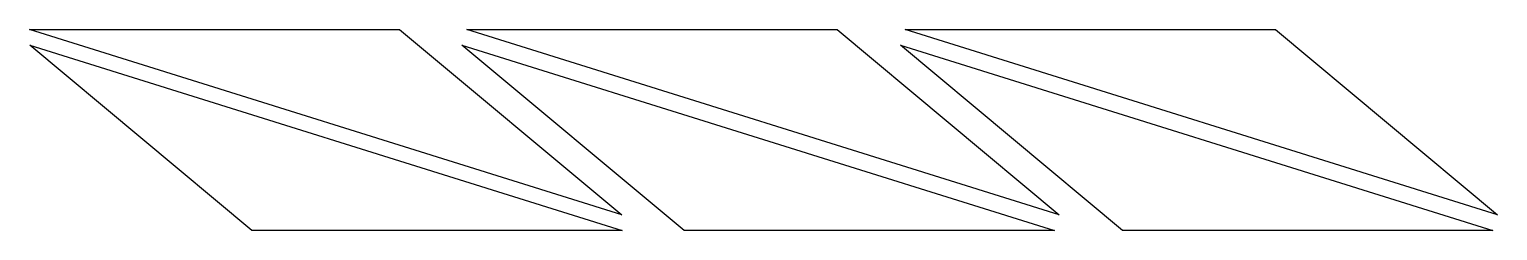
# Model space of a CAD drawing. Extents: x 0 to 198, y 0 to 27.
import ezdxf

# ---------------------------------------------------------------- set-up
doc = ezdxf.new("R2010")
doc.units = 0
doc.layers.add('Layer_1', color=7, linetype='CONTINUOUS')

msp = doc.modelspace()

# ---------------------------------------------------------------- linework, layer by layer
at = {"layer": 'Layer_1', "color": 7}
for p, q in [((0.052586, 27.285043), (50.052586, 27.285043)), ((80.052586, 2.285043), (0.052586, 27.285043)), ((50.052586, 27.285043), (80.052586, 2.285043)), ((59.124373, 27.285032), (109.124373, 27.285032)), ((139.124373, 2.285032), (59.124373, 27.285032)), ((109.124373, 27.285032), (139.124373, 2.285032)), ((118.334373, 27.285032), (168.334373, 27.285032)), ((198.334373, 2.285032), (118.334373, 27.285032)), ((168.334373, 27.285032), (198.334373, 2.285032)), ((30.112923, 0.176391), (0.112922, 25.176393)), ((0.112922, 25.176393), (80.11293, 0.176391)), ((88.471801, 0.17639), (58.471801, 25.176393)), ((58.471801, 25.176393), (138.47181, 0.17639)), ((147.68258, 0.176391), (117.68258, 25.176393)), ((117.68258, 25.176393), (197.68259, 0.176391)), ((80.11293, 0.176391), (30.112923, 0.176391)), ((138.47181, 0.17639), (88.471801, 0.17639)), ((197.68259, 0.176391), (147.68258, 0.176391))]:
    msp.add_line(p, q, dxfattribs=at)

doc.saveas('drawing.dxf')
